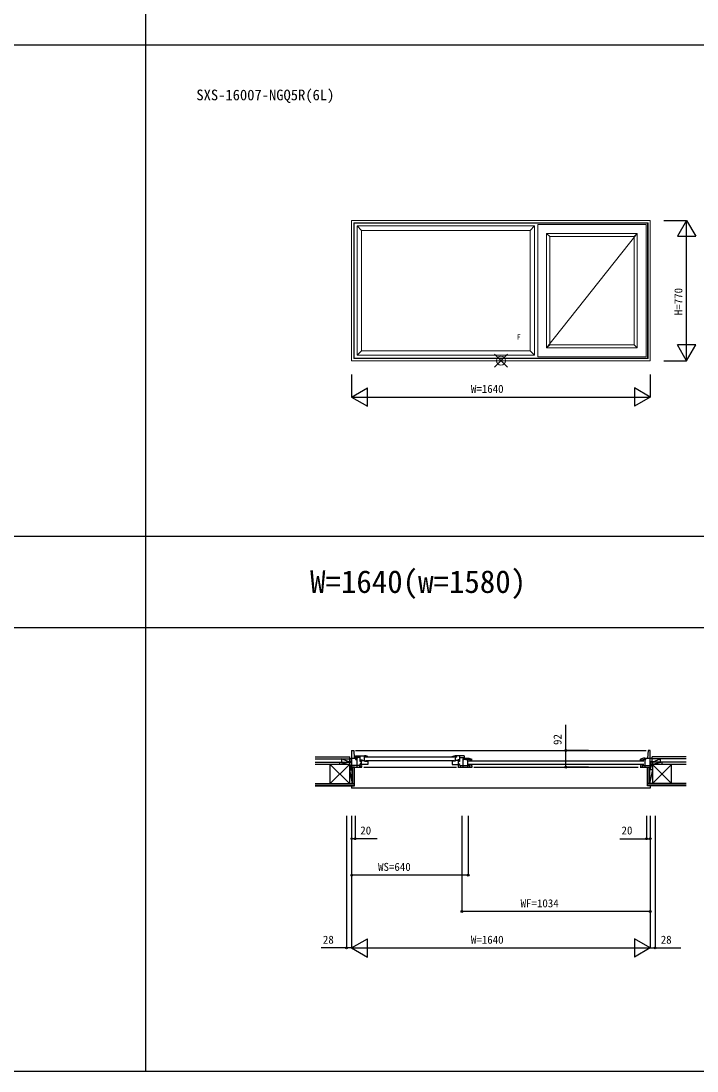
# Model space of a CAD drawing. Units: millimetres, scale not verified. Extents: x -13750 to 13750, y -10000 to 10000.
# Drawn here: x -10036 to -6323, y -1738 to 4031 of the extents above; entities that cross this region are included whole.
import ezdxf
from ezdxf.enums import TextEntityAlignment as Align

# ---------------------------------------------------------------- set-up
doc = ezdxf.new("R2010")
doc.units = ezdxf.units.MM
doc.header["$LTSCALE"] = 50
for name, color, linetype in [('0-0_0', 3, 'Continuous'), ('0-2_YKK_B1', 4, 'Continuous'), ('0-3_YKK_B2', 5, 'Continuous'), ('0-6_YKK_F1', 7, 'Continuous'), ('0-8_YKK_N1', 2, 'Continuous'), ('0-9_YKK_Z1', 7, 'Continuous')]:
    doc.layers.add(name, color=color, linetype=linetype)
doc.layers.add('0-1_YKK_A1', color=4, linetype='Continuous', lineweight=18)
doc.layers.add('0-7_YKK_IN', color=1, linetype='Continuous', lineweight=18)
doc.styles.add('ＭＳ ゴシック', font='')
doc.styles.get('ＭＳ ゴシック').set_extended_font_data('MS Gothic')

msp = doc.modelspace()

# ---------------------------------------------------------------- linework, layer by layer
at = {"layer": '0-1_YKK_A1'}
for p, q in [((-8220, 2165), (-8220, 2935)), ((-8220, 2935), (-6580, 2935)), ((-8208, 2177), (-8208, 2923)), ((-8208, 2923), (-6592, 2923)), ((-8205.8, 2920.8), (-8208, 2923)), ((-8205.8, 2179.2), (-8205.8, 2920.8)), ((-8205.8, 2920.8), (-6594.2, 2920.8)), ((-8190, 2195), (-8190, 2905)), ((-8190, 2905), (-7216, 2905)), ((-8166, 2881), (-8190, 2905)), ((-7240, 2881), (-7216, 2905)), ((-7216, 2195), (-7216, 2905)), ((-7198, 2187), (-7198, 2913)), ((-7198, 2913), (-6602, 2913)), ((-6602, 2187), (-6602, 2913)), ((-6594.2, 2920.8), (-6592, 2923)), ((-6594.2, 2179.2), (-6594.2, 2920.8)), ((-6592, 2177), (-6592, 2923)), ((-6580, 2165), (-6580, 2935)), ((-8166, 2219), (-8166, 2881)), ((-8166, 2881), (-7240, 2881)), ((-7240, 2219), (-7240, 2881)), ((-7149, 2236), (-7149, 2864)), ((-6651, 2864), (-7149, 2236)), ((-7149, 2864), (-6651, 2864)), ((-7132, 2847), (-7149, 2864)), ((-7132, 2253), (-7132, 2847)), ((-7132, 2847), (-6668, 2847)), ((-6668, 2847), (-6651, 2864)), ((-6668, 2253), (-6668, 2847)), ((-6651, 2236), (-6651, 2864)), ((-7132, 2253), (-7149, 2236)), ((-7132, 2253), (-6668, 2253)), ((-6668, 2253), (-6651, 2236)), ((-8166, 2219), (-8190, 2195)), ((-8190, 2195), (-7216, 2195)), ((-8166, 2219), (-7240, 2219)), ((-7240, 2219), (-7216, 2195)), ((-7149, 2236), (-6651, 2236)), ((-8220, 2165), (-6580, 2165)), ((-8208, 2177), (-8205.8, 2179.2)), ((-8208, 2177), (-6592, 2177)), ((-8205.8, 2179.2), (-6594.2, 2179.2)), ((-7198, 2187), (-6602, 2187)), ((-6592, 2177), (-6594.2, 2179.2))]:
    msp.add_line(p, q, dxfattribs=at)
at = {"layer": '0-2_YKK_B1'}
for p, q in [((-8220, 23.75), (-8208, 23.75)), ((-8220, 23.75), (-8220, -68.25)), ((-8208, 23.75), (-8205.8, -18.25)), ((-8198, 23.75), (-6602, 23.75)), ((-6592, 23.75), (-6594.2, -18.25)), ((-6580, 23.75), (-6592, 23.75)), ((-6580, -68.25), (-6580, 23.75)), ((-8248, -38.75), (-8220, -38.75)), ((-8248, -38.75), (-8248, -41.25)), ((-8220, -18.25), (-8190, -18.25)), ((-8198.08, -16.25), (-8194.66, -19.15)), ((-8198, -6.25), (-8149, -6.25)), ((-8198, -6.25), (-8198, -16.25)), ((-8174, -15.25), (-8198, -15.25)), ((-8196.8, -25.46), (-8196.8, -18.25)), ((-8190, -24.26), (-8196.8, -25.46)), ((-8195.8, -29.16), (-8195.8, -25.28)), ((-8190, -18.25), (-8190, -21.19)), ((-8190, -68.25), (-8190, -24.26)), ((-8174, -37.25), (-8174, -6.25)), ((-8174, -27.65), (-8163, -27.65)), ((-8174, -32.45), (-8149, -32.45)), ((-8174, -37.25), (-8171.5, -37.25)), ((-8171.5, -50.25), (-8174, -50.25)), ((-8174, -54.25), (-8174, -50.25)), ((-8132, -54.25), (-8174, -54.25)), ((-8167.3, -32.45), (-8167.3, -54.25)), ((-8163, -27.65), (-8163, -32.45)), ((-8149, -35.25), (-8149, -6.25)), ((-8149, -11.45), (-8132, -11.45)), ((-8149, -35.25), (-8132, -35.25)), ((-7656, -13.75), (-8144, -13.75)), ((-7656, -32.75), (-8144, -32.75)), ((-8132.33, -9.2), (-8137.43, -7.68)), ((-8137.3, -11.95), (-8137.3, -11.45)), ((-8137.3, -11.95), (-8135.3, -11.95)), ((-8135.3, -11.95), (-8133.07, -13.23)), ((-8132, -12.45), (-8132, -11.45)), ((-8132, -34.25), (-8132, -54.25)), ((-7668, -12.45), (-7668, -11.45)), ((-7651.7, -11.45), (-7668, -11.45)), ((-7668, -34.25), (-7668, -54.25)), ((-7651, -35.25), (-7668, -35.25)), ((-7668, -54.25), (-7626, -54.25)), ((-7662.7, -11.95), (-7662.7, -11.45)), ((-7657.32, -6.75), (-7652, -6.45)), ((-7652, -6.45), (-7651, -6.45)), ((-7651.7, -11.45), (-7651.7, -6.45)), ((-7651, -6.25), (-7651, -9.19)), ((-7602, -6.25), (-7651, -6.25)), ((-7651, -12.26), (-7644.2, -13.39)), ((-7651, -12.26), (-7651, -35.25)), ((-7626, -32.45), (-7651, -32.45)), ((-7644.2, -13.39), (-7644.2, -6.25)), ((-7637, -27.65), (-7637, -32.45)), ((-7626, -27.65), (-7637, -27.65)), ((-7632.7, -54.25), (-7632.7, -32.45)), ((-7626, -37.25), (-7628.5, -37.25)), ((-7628.5, -50.25), (-7626, -50.25)), ((-7626, -37.25), (-7626, -6.25)), ((-7626, -15.25), (-7602, -15.25)), ((-7626, -54.25), (-7626, -50.25)), ((-7610, -18.25), (-7584, -18.25)), ((-7610, -18.25), (-7610, -21.23)), ((-7610, -24.26), (-7603.2, -25.46)), ((-7610, -24.26), (-7610, -68.25)), ((-7605.4, -29.16), (-7605.4, -25.07)), ((-7601.92, -16.25), (-7605.34, -19.15)), ((-7603.2, -26.25), (-7603.2, -18.25)), ((-7590.8, -26.25), (-7603.2, -26.25)), ((-7602, -6.25), (-7602, -16.25)), ((-7590.8, -26.25), (-7590.8, -18.25)), ((-7590.8, -25.46), (-7584, -24.26)), ((-7590.5, -23.77), (-7586.52, -20.66)), ((-7590.5, -25.25), (-7590.5, -23.77)), ((-7588.6, -29.16), (-7588.6, -25.07)), ((-7586.52, -20.66), (-7584.7, -21.05)), ((-7584.7, -21.05), (-7583.3, -21.05)), ((-7584, -18.25), (-7584, -21.23)), ((-7584, -24.26), (-7584, -68.25)), ((-7583.3, -25.72), (-7583.3, -18.73)), ((-7578.65, -25.99), (-7583.3, -25.72)), ((-6615, -34.75), (-7579, -34.75)), ((-6615, -53.75), (-7579, -53.75)), ((-7574.56, -26.68), (-7578.65, -25.99)), ((-7577.07, -19.13), (-7571.24, -20.28)), ((-7566.69, -29.32), (-7574.56, -26.68)), ((-7571.24, -20.28), (-7565.6, -22.17)), ((-7565.9, -30.25), (-7566.69, -29.32)), ((-7565.9, -30.25), (-7564.8, -30.25)), ((-7565.6, -22.17), (-7560, -24.89)), ((-7565.3, -30.25), (-7565.3, -30.75)), ((-7560, -30.25), (-7565.3, -30.25)), ((-7565.3, -30.75), (-7563.21, -33.88)), ((-7561.6, -30.25), (-7560, -30.25)), ((-7560, -30.25), (-7560, -24.89)), ((-7560, -33.25), (-7560, -30.25)), ((-6628.4, -22.11), (-6634, -24.84)), ((-6634, -30.2), (-6634, -24.84)), ((-6632.4, -30.2), (-6634, -30.2)), ((-6634, -30.2), (-6628.7, -30.2)), ((-6634, -33.2), (-6634, -30.2)), ((-6628.7, -30.7), (-6630.79, -33.83)), ((-6628.1, -30.2), (-6629.2, -30.2)), ((-6628.7, -30.2), (-6628.7, -30.7)), ((-6622.76, -20.23), (-6628.4, -22.11)), ((-6628.1, -30.2), (-6627.31, -29.27)), ((-6627.31, -29.27), (-6619.44, -26.62)), ((-6616.93, -19.08), (-6622.76, -20.23)), ((-6619.44, -26.62), (-6615.35, -25.94)), ((-6615.35, -25.94), (-6610.7, -25.67)), ((-6610.7, -25.67), (-6610.7, -18.68)), ((-6609.3, -21), (-6610.7, -21)), ((-6610, -18.25), (-6580, -18.25)), ((-6610, -18.25), (-6610, -21.05)), ((-6610, -24.26), (-6610, -68.25)), ((-6603.2, -25.46), (-6610, -24.26)), ((-6605.4, -29.16), (-6605.4, -25.07)), ((-6603.5, -25.2), (-6603.5, -23.72)), ((-6603.2, -25.46), (-6603.2, -18.25)), ((-6552, -38.75), (-6580, -38.75)), ((-6552, -38.75), (-6552, -41.25)), ((-8173.8, -58.25), (-8220, -58.25)), ((-8220, -68.25), (-8164, -68.25)), ((-8217, -83.25), (-8220, -83.25)), ((-8217, -68.25), (-8217, -83.25)), ((-8175.6, -65.75), (-8175.6, -58.25)), ((-8175.6, -65.75), (-8167.8, -65.75)), ((-8166, -58.25), (-8170.3, -58.25)), ((-8167.8, -65.75), (-8167.8, -58.25)), ((-8166, -58.25), (-8166, -68.25)), ((-8154, -68.25), (-7644, -68.25)), ((-7636, -68.25), (-7558, -68.25)), ((-7629.7, -58.25), (-7634, -58.25)), ((-7634, -58.25), (-7634, -68.25)), ((-7626.2, -58.25), (-7567.8, -58.25)), ((-7622.6, -68.25), (-7622.6, -58.25)), ((-7571.4, -68.25), (-7571.4, -58.25)), ((-7564.3, -58.25), (-7560, -58.25)), ((-7560, -58.25), (-7560, -68.25)), ((-7548, -68.25), (-6646, -68.25)), ((-6636, -68.25), (-6580, -68.25)), ((-6634, -58.25), (-6634, -68.25)), ((-6634, -58.25), (-6629.7, -58.25)), ((-6626.2, -58.25), (-6580, -58.25)), ((-6622.6, -68.25), (-6622.6, -58.25)), ((-6583, -83.25), (-6583, -68.25)), ((-6583, -83.25), (-6580, -83.25))]:
    msp.add_line(p, q, dxfattribs=at)
for points in [[(-8137.43, -7.68), (-8142.68, -6.75), (-8148, -6.45), (-8149, -6.45)], [(-8132, -11.45), (-8132, -9.67), (-8132.33, -9.2)], [(-7668, -11.45), (-7668, -9.67), (-7667.67, -9.2), (-7662.57, -7.68), (-7657.32, -6.75)], [(-7662.7, -11.95), (-7664.7, -11.95), (-7666.93, -13.23)], [(-7651.7, -9.25), (-7650.3, -9.25), (-7648.48, -8.86), (-7644.5, -11.97), (-7644.5, -13.45)], [(-7584, -18.75), (-7583, -18.75), (-7577.07, -19.13)], [(-6610, -18.7), (-6611, -18.7), (-6616.93, -19.08)], [(-6603.5, -23.72), (-6607.48, -20.61), (-6609.3, -21)]]:
    msp.add_lwpolyline(points, dxfattribs=at)
at = {"layer": '0-3_YKK_B2'}
for p, q in [((-8220, -170.75), (-8220, -183.25)), ((-6580, -170.75), (-6580, -183.25)), ((-6580, -183.25), (-8220, -183.25))]:
    msp.add_line(p, q, dxfattribs=at)
at = {"layer": '0-6_YKK_F1'}
for p, q in [((-9350, -1737.5), (-9350, 9500)), ((-13750, 3900), (9350, 3900)), ((-13750, 1200), (9350, 1200)), ((-13750, 700), (9350, 700)), ((-13750, -1737.5), (9350, -1737.5))]:
    msp.add_line(p, q, dxfattribs=at)
at = {"layer": '0-7_YKK_IN'}
for p, q in [((-7435.36, 2200.36), (-7364.64, 2129.64)), ((-7435.36, 2129.64), (-7364.64, 2200.36))]:
    msp.add_line(p, q, dxfattribs=at)
msp.add_circle((-7400, 2165), 25, dxfattribs=at)
at = {"layer": '0-8_YKK_N1'}
for p, q in [((-6505, 2935), (-6380, 2935)), ((-6380, 2935), (-6430, 2848.4)), ((-6380, 2165), (-6380, 2935)), ((-6380, 2935), (-6330, 2848.4)), ((-6430, 2848.4), (-6330, 2848.4)), ((-6380, 2165), (-6430, 2251.6)), ((-6330, 2251.6), (-6430, 2251.6)), ((-6380, 2165), (-6330, 2251.6)), ((-6505, 2165), (-6380, 2165)), ((-8220, 2090), (-8220, 1965)), ((-6580, 2090), (-6580, 1965)), ((-8220, 1965), (-8133.4, 2015)), ((-8220, 1965), (-6580, 1965)), ((-8220, 1965), (-8133.4, 1915)), ((-8133.4, 1915), (-8133.4, 2015)), ((-6580, 1965), (-6666.6, 2015)), ((-6666.6, 2015), (-6666.6, 1915)), ((-6580, 1965), (-6666.6, 1915)), ((-6918.93, 23.75), (-7043.93, 23.75)), ((-8248, -336.25), (-8248, -1061.25)), ((-8220, -336.25), (-8220, -1061.25)), ((-7614, -336.25), (-7614, -861.25)), ((-6580, -336.25), (-6580, -1061.25)), ((-6552, -336.25), (-6552, -1061.25)), ((-8080.46, -461.25), (-8200, -461.25)), ((-6747.57, -461.25), (-6600, -461.25)), ((-6580, -861.25), (-7614, -861.25)), ((-8220, -1061.25), (-8133.4, -1011.25)), ((-8133.4, -1111.25), (-8133.4, -1011.25)), ((-6580, -1061.25), (-6666.6, -1011.25)), ((-6666.6, -1011.25), (-6666.6, -1111.25)), ((-8220, -1061.25), (-6580, -1061.25)), ((-8220, -1061.25), (-8133.4, -1111.25)), ((-6580, -1061.25), (-6666.6, -1111.25))]:
    msp.add_line(p, q, dxfattribs=at)
for points in [[(-6918.93, -68.25), (-7043.93, -68.25), (-7043.93, 23.75), (-7043.93, 163.75)], [(-7580, -336.25), (-7580, -661.25), (-8220, -661.25)], [(-8200, -336.25), (-8200, -461.25), (-8220, -461.25)], [(-6600, -336.25), (-6600, -461.25), (-6580, -461.25)], [(-8220, -1061.25), (-8248, -1061.25), (-8388, -1061.25)], [(-6580, -1061.25), (-6552, -1061.25), (-6412, -1061.25)]]:
    msp.add_lwpolyline(points, dxfattribs=at)
for centre in [(-7043.93, 23.75), (-7043.93, -68.25), (-8220, -461.25), (-8200, -461.25), (-6600, -461.25), (-6580, -461.25), (-8220, -661.25), (-7580, -661.25), (-7614, -861.25), (-6580, -861.25), (-8248, -1061.25), (-6552, -1061.25)]:
    msp.add_circle(centre, 5, dxfattribs=at)
at = {"layer": '0-9_YKK_Z1'}
for p, q in [((-8420, -11.25), (-8230, -11.25)), ((-8420, -23.25), (-8230, -23.25)), ((-8420, -41.25), (-8285, -41.25)), ((-8232.5, -53.25), (-8420, -53.25)), ((-8232.5, -158.25), (-8337.5, -53.25)), ((-8232.5, -53.25), (-8337.5, -158.25)), ((-8337.5, -158.25), (-8337.5, -53.25)), ((-8285, -41.25), (-8232.5, -53.25)), ((-8285, -41.25), (-8220, -41.25)), ((-8285, -53.25), (-8285, -41.25)), ((-8236.25, -38.75), (-8275, -23.25)), ((-8275, -23.25), (-8275, -41.25)), ((-8232.5, -41.25), (-8232.5, -158.25)), ((-8230, -38.75), (-8230, -11.25)), ((-8230, -21.25), (-8220, -21.25)), ((-8230, -38.75), (-8220, -38.75)), ((-8220.3, -38.75), (-8230, -38.75)), ((-8220, -38.75), (-8220, -21.25)), ((-6580, -38.75), (-6580, -21.25)), ((-6570, -21.25), (-6580, -21.25)), ((-6515, -41.25), (-6580, -41.25)), ((-6579.7, -38.75), (-6570, -38.75)), ((-6381.64, -11.25), (-6570, -11.25)), ((-6570, -38.75), (-6570, -11.25)), ((-6381.64, -23.25), (-6570, -23.25)), ((-6567.5, -41.25), (-6567.5, -158.25)), ((-6515, -41.25), (-6567.5, -53.25)), ((-6381.64, -53.25), (-6567.5, -53.25)), ((-6567.5, -158.25), (-6462.5, -53.25)), ((-6567.5, -53.25), (-6462.5, -158.25)), ((-6563.75, -38.75), (-6525, -23.25)), ((-6525, -23.25), (-6525, -41.25)), ((-6381.64, -41.25), (-6515, -41.25)), ((-6515, -53.25), (-6515, -41.25)), ((-6462.5, -158.25), (-6462.5, -53.25)), ((-8232.5, -83.25), (-8216.98, -158.25)), ((-8232.5, -83.25), (-8216.98, -83.25)), ((-8217, -158.25), (-8217, -68.25)), ((-8204.5, -68.25), (-8217, -68.25)), ((-8216.98, -158.25), (-8216.98, -83.25)), ((-8215.5, -68.25), (-8215.5, -158.25)), ((-8206, -68.25), (-8206, -158.25)), ((-8204.5, -170.75), (-8204.5, -68.25)), ((-6595.5, -68.25), (-6583, -68.25)), ((-6595.5, -158.25), (-6595.5, -68.25)), ((-6594, -68.25), (-6594, -158.25)), ((-6584.5, -68.25), (-6584.5, -158.25)), ((-6583.02, -158.25), (-6583.02, -83.25)), ((-6567.5, -83.25), (-6583.02, -158.25)), ((-6567.5, -83.25), (-6583.02, -83.25)), ((-6583, -158.25), (-6583, -68.25)), ((-8420, -158.25), (-8204.5, -158.25)), ((-8420, -159.75), (-8204.5, -159.75)), ((-8420, -169.25), (-8204.5, -169.25)), ((-8420, -170.75), (-8204.5, -170.75)), ((-6381.64, -158.25), (-6595.52, -158.25)), ((-6595.52, -170.75), (-6595.52, -158.25)), ((-6381.64, -159.75), (-6595.52, -159.75)), ((-6381.64, -169.25), (-6595.52, -169.25)), ((-6381.64, -170.75), (-6595.52, -170.75))]:
    msp.add_line(p, q, dxfattribs=at)
for points in [[(-8220, -41.25), (-8220, -83.25), (-8232.5, -41.25)], [(-6580, -41.25), (-6580, -83.25), (-6567.5, -41.25)]]:
    msp.add_lwpolyline(points, dxfattribs=at)

# ---------------------------------------------------------------- texts
at = {"layer": '0-0_0', "color": 7, "style": 'ＭＳ ゴシック'}
msp.add_text('SXS-16007-NGQ5R(6L)', height=58.65, dxfattribs=at).set_placement((-9073.07, 3578.03), align=Align.BOTTOM_LEFT)
at = {"layer": '0-0_0', "style": 'ＭＳ ゴシック'}
msp.add_text('W=1640(w=1580)', height=124.6, dxfattribs=at).set_placement((-8448.33, 851.63), align=Align.BOTTOM_LEFT)
at = {"layer": '0-1_YKK_A1', "style": 'ＭＳ ゴシック'}
msp.add_text('F', height=29.33, dxfattribs=at).set_placement((-7313.34, 2272.05), align=Align.BOTTOM_LEFT)
at = {"layer": '0-8_YKK_N1', "style": 'ＭＳ ゴシック'}
for s, p in [('H=770', (-6390, 2415)), ('92', (-7053.93, 53.75))]:
    msp.add_text(s, height=43.99, rotation=90, dxfattribs=at).set_placement(p, align=Align.BOTTOM_LEFT)
for s, p in [('W=1640', (-7565, 1975)), ('20', (-8172.59, -451.25)), ('20', (-6737.57, -451.25)), ('WS=640', (-8075, -651.25)), ('WF=1034', (-7292, -851.25)), ('28', (-8378, -1051.25)), ('W=1640', (-7565, -1051.25)), ('28', (-6522, -1051.25))]:
    msp.add_text(s, height=43.99, dxfattribs=at).set_placement(p, align=Align.BOTTOM_LEFT)

doc.saveas('drawing.dxf')
